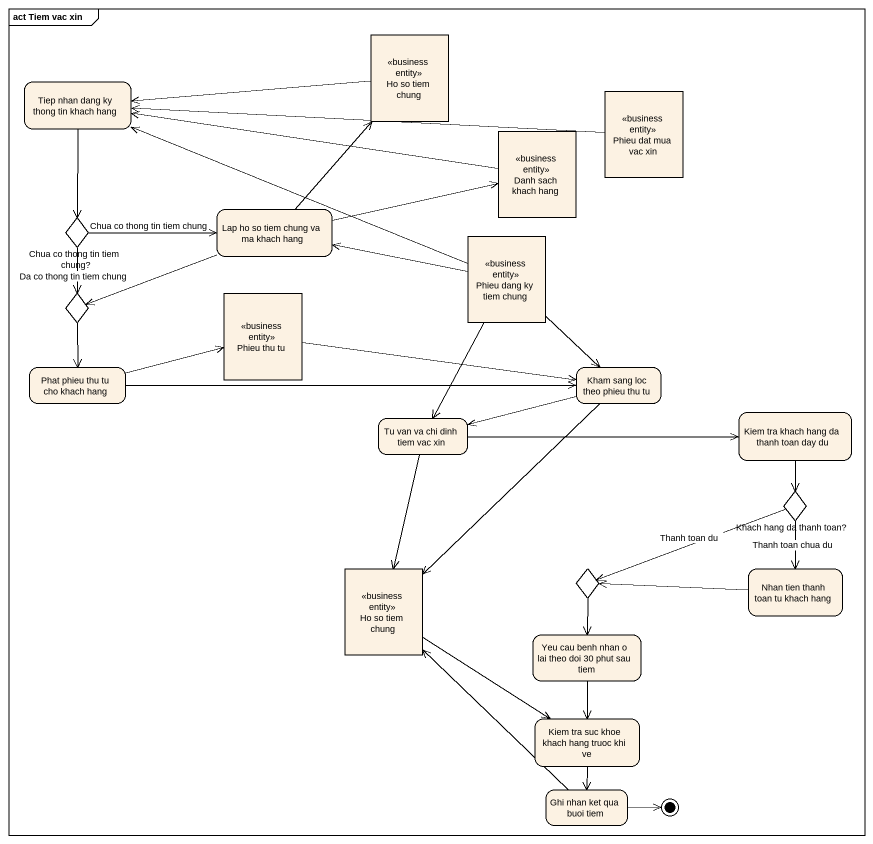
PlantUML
@startuml
mainframe act Tiem vac xin
hide empty description
state "Ho so tiem chung" as Ho_so_tiem_chung <<business entity>>
state "Tiep nhan dang ky thong tin khach hang" as Tiep_nhan_dang_ky_thong_tin
state "Phieu dat mua vac xin" as Phieu_dat_mua_vac_xin <<business entity>>
state "Danh sach khach hang" as Danh_sach_khach_hang <<business entity>>
state "Chua co thong tin tiem chung?" as Chua_co_thong_tin_tiem_chung <<choice>>
state "Lap ho so tiem chung va ma khach hang" as Lap_ho_so_tiem_chung_va_ma
state "Phieu dang ky tiem chung" as Phieu_dang_ky_tiem_chung <<business entity>>
state choice1 <<choice>>
state "Phieu thu tu" as Phieu_thu_tu <<business entity>>
state "Phat phieu thu tu cho khach hang" as Phat_phieu_thu_tu_cho_khach
state "Kham sang loc theo phieu thu tu" as Kham_sang_loc_theo_phieu
state "Tu van va chi dinh tiem vac xin" as Tu_van_va_chi_dinh_tiem_vac
state "Kiem tra khach hang da thanh toan day du" as Kiem_tra_khach_hang_da
state "Khach hang da thanh toan?" as Khach_hang_da_thanh_toan <<choice>>
state "Ho so tiem chung" as Ho_so_tiem_chung_2 <<business entity>>
state choice2 <<choice>>
state "Nhan tien thanh toan tu khach hang" as Nhan_tien_thanh_toan_tu
state "Yeu cau benh nhan o lai theo doi 30 phut sau tiem" as Yeu_cau_benh_nhan_o_lai
state "Kiem tra suc khoe khach hang truoc khi ve" as Kiem_tra_suc_khoe_khach
state "Ghi nhan ket qua buoi tiem" as Ghi_nhan_ket_qua_buoi_tiem
Ho_so_tiem_chung -left-> Tiep_nhan_dang_ky_thong_tin
Tiep_nhan_dang_ky_thong_tin --> Chua_co_thong_tin_tiem_chung
Phieu_dat_mua_vac_xin -left-> Tiep_nhan_dang_ky_thong_tin
Danh_sach_khach_hang -left-> Tiep_nhan_dang_ky_thong_tin
Chua_co_thong_tin_tiem_chung -right-> Lap_ho_so_tiem_chung_va_ma : Chua co thong tin tiem chung
Chua_co_thong_tin_tiem_chung --> choice1 : Da co thong tin tiem chung
Lap_ho_so_tiem_chung_va_ma -up-> Ho_so_tiem_chung
Lap_ho_so_tiem_chung_va_ma -right-> Danh_sach_khach_hang
Lap_ho_so_tiem_chung_va_ma -left-> choice1
Phieu_dang_ky_tiem_chung -left-> Tiep_nhan_dang_ky_thong_tin
Phieu_dang_ky_tiem_chung -left-> Lap_ho_so_tiem_chung_va_ma
Phieu_dang_ky_tiem_chung --> Kham_sang_loc_theo_phieu
Phieu_dang_ky_tiem_chung --> Tu_van_va_chi_dinh_tiem_vac
choice1 --> Phat_phieu_thu_tu_cho_khach
Phieu_thu_tu -right-> Kham_sang_loc_theo_phieu
Phat_phieu_thu_tu_cho_khach -right-> Phieu_thu_tu
Phat_phieu_thu_tu_cho_khach -right-> Kham_sang_loc_theo_phieu
Kham_sang_loc_theo_phieu -left-> Tu_van_va_chi_dinh_tiem_vac
Kham_sang_loc_theo_phieu --> Ho_so_tiem_chung_2
Tu_van_va_chi_dinh_tiem_vac -right-> Kiem_tra_khach_hang_da
Tu_van_va_chi_dinh_tiem_vac --> Ho_so_tiem_chung_2
Kiem_tra_khach_hang_da --> Khach_hang_da_thanh_toan
Khach_hang_da_thanh_toan -left-> choice2 : Thanh toan du
Khach_hang_da_thanh_toan --> Nhan_tien_thanh_toan_tu : Thanh toan chua du
Ho_so_tiem_chung_2 --> Kiem_tra_suc_khoe_khach
choice2 --> Yeu_cau_benh_nhan_o_lai
Nhan_tien_thanh_toan_tu -left-> choice2
Yeu_cau_benh_nhan_o_lai --> Kiem_tra_suc_khoe_khach
Kiem_tra_suc_khoe_khach --> Ghi_nhan_ket_qua_buoi_tiem
Ghi_nhan_ket_qua_buoi_tiem -up-> Ho_so_tiem_chung_2
Ghi_nhan_ket_qua_buoi_tiem -right-> [*]
@enduml
